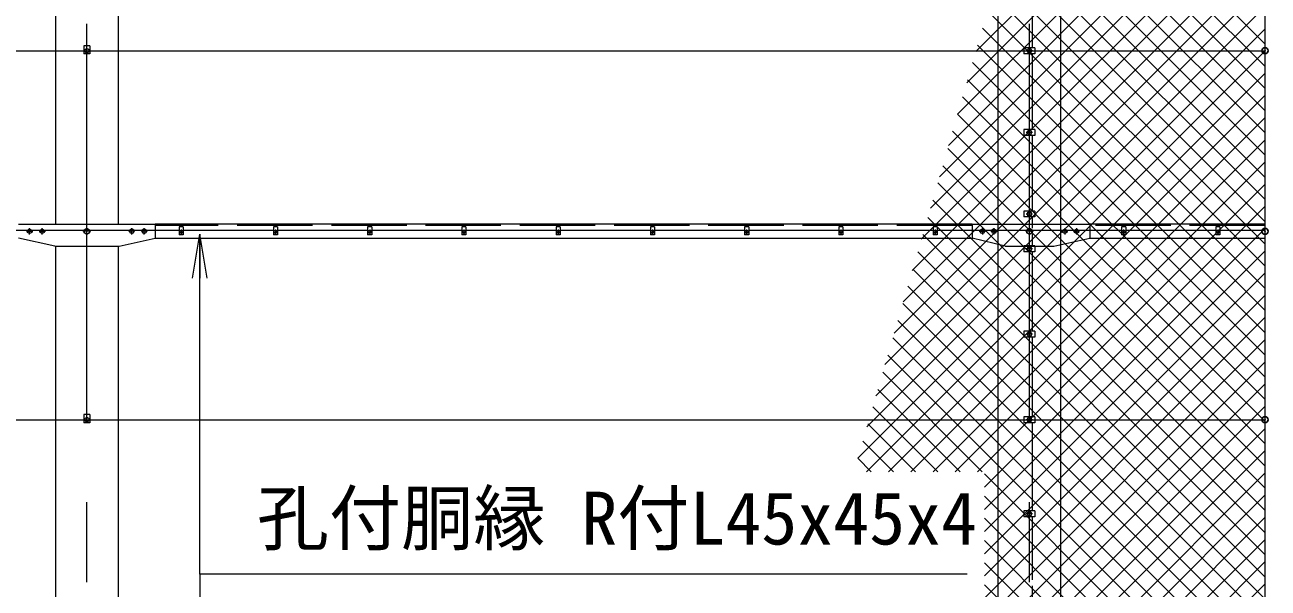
# Model space of a CAD drawing. Units: millimetres, scale not verified. Extents: x -14700 to 14700, y -10395 to 10395.
# Drawn here: x -7770 to -3812, y 611 to 2405 of the extents above; entities that cross this region are included whole.
import ezdxf
from ezdxf.enums import TextEntityAlignment as Align

# ---------------------------------------------------------------- set-up
doc = ezdxf.new("R2010")
doc.units = ezdxf.units.MM
doc.header["$LTSCALE"] = 40
doc.header["$PDMODE"] = 32
doc.header["$PDSIZE"] = 20
doc.linetypes.add('DASHED', pattern=[7.5, 6, -1.5])
doc.linetypes.add('USER1', pattern=[50.8, 31.75, -6.35, 6.35, -6.35])
for name, color, linetype, lineweight in [('0-0_D-BMK', 2, 'USER1', 13), ('0-2_D-STR-DIM', 7, 'Continuous', 13), ('0-4_D-STR1', 1, 'Continuous', 18), ('0-5_D-STR3', 3, 'Continuous', 13), ('0-6_0', 7, 'Continuous', 18), ('0-8_D-STR2', 7, 'Continuous', 13), ('0-9_D-STR-TXT', 7, 'Continuous', 13)]:
    doc.layers.add(name, color=color, linetype=linetype, lineweight=lineweight)
doc.layers.add('0-7_Defpoints', color=253, linetype='Continuous')
doc.styles.add('ＭＳ ゴシック', font='')
doc.styles.get('ＭＳ ゴシック').set_extended_font_data('MS Gothic')

# ---------------------------------------------------------------- blocks, each defined once
blk = doc.blocks.new('_Open')
at = {"layer": '0-6_0'}
blk.add_line((-40, 6.67), (0, 0), dxfattribs=at)
blk.add_lwpolyline([(-40, -6.67), (0, 0), (-40, 0)], dxfattribs=at)

msp = doc.modelspace()

# ---------------------------------------------------------------- linework, layer by layer
at = {"layer": '0-0_D-BMK'}
for p, q in [((-7572.27, -4957.26), (-7572.27, 5226.52)), ((-4572.27, -4957.26), (-4572.27, 5226.52)), ((-7582.27, 2322.74), (-7562.27, 2322.74)), ((-4562.27, 2322.74), (-4582.27, 2322.74)), ((-4562.27, 2062.74), (-4582.27, 2062.74)), ((-4562.27, 1802.74), (-4582.27, 1802.74)), ((-7764.77, 1747.74), (-7744.77, 1747.74)), ((-7754.77, 1737.74), (-7754.77, 1757.74)), ((-7724.77, 1747.74), (-7704.77, 1747.74)), ((-7714.77, 1737.74), (-7714.77, 1757.74)), ((-7559.52, 1747.74), (-7585.02, 1747.74)), ((-7419.77, 1747.74), (-7439.77, 1747.74)), ((-7429.77, 1737.74), (-7429.77, 1757.74)), ((-7379.77, 1747.74), (-7399.77, 1747.74)), ((-7389.77, 1737.74), (-7389.77, 1757.74)), ((-7279.71, 1746.24), (-7264.83, 1746.24)), ((-7272.27, 1753.68), (-7272.27, 1738.8)), ((-6979.71, 1746.24), (-6964.83, 1746.24)), ((-6972.27, 1753.68), (-6972.27, 1738.8)), ((-6679.71, 1746.24), (-6664.83, 1746.24)), ((-6672.27, 1753.68), (-6672.27, 1738.8)), ((-6379.71, 1746.24), (-6364.83, 1746.24)), ((-6372.27, 1753.68), (-6372.27, 1738.8)), ((-6079.71, 1746.24), (-6064.83, 1746.24)), ((-6072.27, 1753.68), (-6072.27, 1738.8)), ((-5779.71, 1746.24), (-5764.83, 1746.24)), ((-5772.27, 1753.68), (-5772.27, 1738.8)), ((-5479.71, 1746.24), (-5464.83, 1746.24)), ((-5472.27, 1753.68), (-5472.27, 1738.8)), ((-5179.71, 1746.24), (-5164.83, 1746.24)), ((-5172.27, 1753.68), (-5172.27, 1738.8)), ((-4879.71, 1746.24), (-4864.83, 1746.24)), ((-4872.27, 1753.68), (-4872.27, 1738.8)), ((-4731.96, 1747.74), (-4711.96, 1747.74)), ((-4721.96, 1757.74), (-4721.96, 1737.74)), ((-4695, 1747.74), (-4675, 1747.74)), ((-4685, 1757.74), (-4685, 1737.74)), ((-4559.52, 1747.74), (-4585.02, 1747.74)), ((-4449.53, 1747.74), (-4469.53, 1747.74)), ((-4459.53, 1757.74), (-4459.53, 1737.74)), ((-4412.58, 1747.74), (-4432.58, 1747.74)), ((-4422.58, 1757.74), (-4422.58, 1737.74)), ((-4279.71, 1746.24), (-4264.83, 1746.24)), ((-4272.27, 1753.68), (-4272.27, 1738.8)), ((-3979.71, 1746.24), (-3964.83, 1746.24)), ((-3972.27, 1753.68), (-3972.27, 1738.8)), ((-4562.27, 1691.74), (-4582.27, 1691.74)), ((-4562.27, 1419.74), (-4582.27, 1419.74)), ((-7582.27, 1147.74), (-7562.27, 1147.74)), ((-4562.27, 1147.74), (-4582.27, 1147.74)), ((-4562.27, 847.74), (-4582.27, 847.74))]:
    msp.add_line(p, q, dxfattribs=at)
at = {"layer": '0-2_D-STR-DIM'}
msp.add_line((-3822.27, 2872.09), (-3822.27, 573.39), dxfattribs=at)
at = {"layer": '0-4_D-STR1'}
for p, q in [((-7672.27, 4002.74), (-7672.27, 1770.74)), ((-7472.27, 1770.74), (-7472.27, 4002.74)), ((-4672.27, 3975.74), (-4672.27, -629.26)), ((-4472.27, -629.26), (-4472.27, 3975.74)), ((-4754.29, 1770.24), (-7354.77, 1770.24)), ((-3822.27, 1770.24), (-4379.77, 1770.24)), ((-4752.2, 1725.24), (-7354.77, 1725.24)), ((-3822.27, 1725.24), (-4382.07, 1725.24)), ((-7672.27, 1700.74), (-7672.27, -629.26)), ((-7472.27, -629.26), (-7472.27, 1700.74))]:
    msp.add_line(p, q, dxfattribs=at)
at = {"layer": '0-4_D-STR1', "linetype": 'DASHED'}
for p, q in [((-4754.29, 1766.24), (-7354.77, 1766.24)), ((-3822.27, 1766.24), (-4379.77, 1766.24))]:
    msp.add_line(p, q, dxfattribs=at)
at = {"layer": '0-5_D-STR3'}
for p, q in [((-4562.27, 2332.24), (-4562.27, 2600.74)), ((-10555.07, 2322.74), (-3822.27, 2322.74)), ((-7578.77, 2326.49), (-7572.27, 2330.24)), ((-7578.77, 2318.98), (-7578.77, 2326.49)), ((-7572.27, 2315.23), (-7578.77, 2318.98)), ((-7572.27, 2330.24), (-7565.77, 2326.49)), ((-7565.77, 2318.98), (-7572.27, 2315.23)), ((-7565.77, 2326.49), (-7565.77, 2318.98)), ((-4555.07, 2332.24), (-4589.47, 2332.24)), ((-4589.47, 2332.24), (-4589.47, 2313.24)), ((-4555.07, 2313.24), (-4589.47, 2313.24)), ((-4572.27, 2330.24), (-4578.77, 2326.49)), ((-4578.77, 2326.49), (-4578.77, 2318.98)), ((-4578.77, 2318.98), (-4572.27, 2315.23)), ((-4565.77, 2326.49), (-4572.27, 2330.24)), ((-4572.27, 2315.23), (-4565.77, 2318.98)), ((-4565.77, 2318.98), (-4565.77, 2326.49)), ((-4562.27, 2072.24), (-4562.27, 2313.24)), ((-4555.07, 2332.24), (-4555.07, 2313.24)), ((-4572.27, 2070.24), (-4578.77, 2066.49)), ((-4578.77, 2066.49), (-4578.77, 2058.98)), ((-4578.77, 2058.98), (-4572.27, 2055.23)), ((-4565.77, 2066.49), (-4572.27, 2070.24)), ((-4572.27, 2055.23), (-4565.77, 2058.98)), ((-4565.77, 2058.98), (-4565.77, 2066.49)), ((-4555.07, 2072.24), (-4555.07, 2053.24)), ((-4555.07, 2053.24), (-4589.47, 2053.24)), ((-4562.27, 1812.24), (-4562.27, 2053.24)), ((-4572.27, 1810.24), (-4578.77, 1806.49)), ((-4578.77, 1806.49), (-4578.77, 1798.98)), ((-4578.77, 1798.98), (-4572.27, 1795.23)), ((-4565.77, 1806.49), (-4572.27, 1810.24)), ((-4572.27, 1795.23), (-4565.77, 1798.98)), ((-4565.77, 1798.98), (-4565.77, 1806.49)), ((-4562.27, 1757.24), (-4562.27, 1793.24)), ((-7865.77, 1751.24), (-7278.77, 1751.24)), ((-7761.27, 1751.49), (-7754.77, 1755.24)), ((-7761.27, 1743.98), (-7761.27, 1751.49)), ((-7754.77, 1740.23), (-7761.27, 1743.98)), ((-7754.77, 1755.24), (-7748.27, 1751.49)), ((-7748.27, 1743.98), (-7754.77, 1740.23)), ((-7748.27, 1751.49), (-7748.27, 1743.98)), ((-7721.27, 1751.49), (-7714.77, 1755.24)), ((-7721.27, 1743.98), (-7721.27, 1751.49)), ((-7714.77, 1740.23), (-7721.27, 1743.98)), ((-7714.77, 1755.24), (-7708.27, 1751.49)), ((-7708.27, 1743.98), (-7714.77, 1740.23)), ((-7708.27, 1751.49), (-7708.27, 1743.98)), ((-7580.77, 1752.65), (-7572.27, 1757.55)), ((-7580.77, 1742.83), (-7580.77, 1752.65)), ((-7572.27, 1737.92), (-7580.77, 1742.83)), ((-7563.77, 1742.83), (-7572.27, 1737.92)), ((-7429.77, 1755.24), (-7436.27, 1751.49)), ((-7436.27, 1751.49), (-7436.27, 1743.98)), ((-7436.27, 1743.98), (-7429.77, 1740.23)), ((-7423.27, 1751.49), (-7429.77, 1755.24)), ((-7429.77, 1740.23), (-7423.27, 1743.98)), ((-7423.27, 1743.98), (-7423.27, 1751.49)), ((-7389.77, 1755.24), (-7396.27, 1751.49)), ((-7396.27, 1751.49), (-7396.27, 1743.98)), ((-7396.27, 1743.98), (-7389.77, 1740.23)), ((-7383.27, 1751.49), (-7389.77, 1755.24)), ((-7389.77, 1740.23), (-7383.27, 1743.98)), ((-7383.27, 1743.98), (-7383.27, 1751.49)), ((-7278.77, 1762.24), (-7278.77, 1736.24)), ((-7265.77, 1762.24), (-7278.77, 1762.24)), ((-7265.77, 1762.24), (-7265.77, 1736.24)), ((-7265.77, 1751.24), (-6978.77, 1751.24)), ((-6978.77, 1762.24), (-6978.77, 1736.24)), ((-6965.77, 1762.24), (-6978.77, 1762.24)), ((-6965.77, 1762.24), (-6965.77, 1736.24)), ((-6965.77, 1751.24), (-6678.77, 1751.24)), ((-6678.77, 1762.24), (-6678.77, 1736.24)), ((-6665.77, 1762.24), (-6678.77, 1762.24)), ((-6665.77, 1762.24), (-6665.77, 1736.24)), ((-6665.77, 1751.24), (-6378.77, 1751.24)), ((-6378.77, 1762.24), (-6378.77, 1736.24)), ((-6365.77, 1762.24), (-6378.77, 1762.24)), ((-6365.77, 1762.24), (-6365.77, 1736.24)), ((-6365.77, 1751.24), (-6078.77, 1751.24)), ((-6078.77, 1762.24), (-6078.77, 1736.24)), ((-6065.77, 1762.24), (-6078.77, 1762.24)), ((-6065.77, 1762.24), (-6065.77, 1736.24)), ((-6065.77, 1751.24), (-5778.77, 1751.24)), ((-5778.77, 1762.24), (-5778.77, 1736.24)), ((-5765.77, 1762.24), (-5778.77, 1762.24)), ((-5765.77, 1762.24), (-5765.77, 1736.24)), ((-5765.77, 1751.24), (-5478.77, 1751.24)), ((-5478.77, 1762.24), (-5478.77, 1736.24)), ((-5465.77, 1762.24), (-5478.77, 1762.24)), ((-5465.77, 1762.24), (-5465.77, 1736.24)), ((-5465.77, 1751.24), (-5178.77, 1751.24)), ((-5178.77, 1762.24), (-5178.77, 1736.24)), ((-5165.77, 1762.24), (-5178.77, 1762.24)), ((-5165.77, 1762.24), (-5165.77, 1736.24)), ((-5165.77, 1751.24), (-4878.77, 1751.24)), ((-4878.77, 1762.24), (-4878.77, 1736.24)), ((-4865.77, 1762.24), (-4878.77, 1762.24)), ((-4865.77, 1762.24), (-4865.77, 1736.24)), ((-4865.77, 1751.24), (-4278.77, 1751.24)), ((-4754.29, 1770.74), (-4379.77, 1770.74)), ((-4754.29, 1770.74), (-4754.29, 1725.74)), ((-4721.96, 1755.24), (-4728.46, 1751.49)), ((-4728.46, 1751.49), (-4728.46, 1743.98)), ((-4728.46, 1743.98), (-4721.96, 1740.23)), ((-4715.46, 1751.49), (-4721.96, 1755.24)), ((-4721.96, 1740.23), (-4715.46, 1743.98)), ((-4715.46, 1743.98), (-4715.46, 1751.49)), ((-4685, 1755.24), (-4691.5, 1751.49)), ((-4691.5, 1751.49), (-4691.5, 1743.98)), ((-4691.5, 1743.98), (-4685, 1740.23)), ((-4678.5, 1751.49), (-4685, 1755.24)), ((-4685, 1740.23), (-4678.5, 1743.98)), ((-4678.5, 1743.98), (-4678.5, 1751.49)), ((-4580.77, 1752.65), (-4572.27, 1757.55)), ((-4580.77, 1742.83), (-4580.77, 1752.65)), ((-4572.27, 1737.92), (-4580.77, 1742.83)), ((-4563.77, 1742.83), (-4572.27, 1737.92)), ((-4466.03, 1751.49), (-4459.53, 1755.24)), ((-4466.03, 1743.98), (-4466.03, 1751.49)), ((-4459.53, 1740.23), (-4466.03, 1743.98)), ((-4459.53, 1755.24), (-4453.03, 1751.49)), ((-4453.03, 1743.98), (-4459.53, 1740.23)), ((-4453.03, 1751.49), (-4453.03, 1743.98)), ((-4429.08, 1751.49), (-4422.58, 1755.24)), ((-4429.08, 1743.98), (-4429.08, 1751.49)), ((-4422.58, 1740.23), (-4429.08, 1743.98)), ((-4422.58, 1755.24), (-4416.08, 1751.49)), ((-4416.08, 1743.98), (-4422.58, 1740.23)), ((-4416.08, 1751.49), (-4416.08, 1743.98)), ((-4379.77, 1770.74), (-4379.77, 1725.74)), ((-4278.77, 1762.24), (-4278.77, 1736.24)), ((-4265.77, 1762.24), (-4278.77, 1762.24)), ((-4265.77, 1762.24), (-4265.77, 1736.24)), ((-4265.77, 1751.24), (-3978.77, 1751.24)), ((-3978.77, 1762.24), (-3978.77, 1736.24)), ((-3965.77, 1762.24), (-3978.77, 1762.24)), ((-3965.77, 1762.24), (-3965.77, 1736.24)), ((-3965.77, 1751.24), (-3822.26, 1751.24)), ((-7674.77, 1700.74), (-7789.77, 1725.74)), ((-7265.77, 1736.24), (-7278.77, 1736.24)), ((-6965.77, 1736.24), (-6978.77, 1736.24)), ((-6665.77, 1736.24), (-6678.77, 1736.24)), ((-6365.77, 1736.24), (-6378.77, 1736.24)), ((-6065.77, 1736.24), (-6078.77, 1736.24)), ((-5765.77, 1736.24), (-5778.77, 1736.24)), ((-5465.77, 1736.24), (-5478.77, 1736.24)), ((-5165.77, 1736.24), (-5178.77, 1736.24)), ((-4865.77, 1736.24), (-4878.77, 1736.24)), ((-4649.77, 1700.74), (-4754.29, 1725.74)), ((-4562.27, 1701.24), (-4562.27, 1738.24)), ((-4494.77, 1700.74), (-4379.77, 1725.74)), ((-4265.77, 1736.24), (-4278.77, 1736.24)), ((-3965.77, 1736.24), (-3978.77, 1736.24)), ((-4649.77, 1700.74), (-4494.77, 1700.74)), ((-4572.27, 1699.24), (-4578.77, 1695.49)), ((-4578.77, 1695.49), (-4578.77, 1687.98)), ((-4578.77, 1687.98), (-4572.27, 1684.23)), ((-4565.77, 1695.49), (-4572.27, 1699.24)), ((-4572.27, 1684.23), (-4565.77, 1687.98)), ((-4565.77, 1687.98), (-4565.77, 1695.49)), ((-4562.27, 1429.24), (-4562.27, 1682.24)), ((-4555.07, 1429.24), (-4589.47, 1429.24)), ((-4589.47, 1429.24), (-4589.47, 1410.24)), ((-4572.27, 1427.24), (-4578.77, 1423.49)), ((-4565.77, 1423.49), (-4572.27, 1427.24)), ((-4555.07, 1429.24), (-4555.07, 1410.24)), ((-4555.07, 1410.24), (-4589.47, 1410.24)), ((-4578.77, 1423.49), (-4578.77, 1415.98)), ((-4578.77, 1415.98), (-4572.27, 1412.23)), ((-4572.27, 1412.23), (-4565.77, 1415.98)), ((-4565.77, 1415.98), (-4565.77, 1423.49)), ((-4562.27, 1157.24), (-4562.27, 1410.24)), ((-10555.07, 1147.74), (-3822.27, 1147.74)), ((-7578.77, 1151.49), (-7572.27, 1155.24)), ((-7578.77, 1143.98), (-7578.77, 1151.49)), ((-7572.27, 1155.24), (-7565.77, 1151.49)), ((-7565.77, 1151.49), (-7565.77, 1143.98)), ((-4555.07, 1157.24), (-4589.47, 1157.24)), ((-4589.47, 1157.24), (-4589.47, 1138.24)), ((-4572.27, 1155.24), (-4578.77, 1151.49)), ((-4578.77, 1151.49), (-4578.77, 1143.98)), ((-4565.77, 1151.49), (-4572.27, 1155.24)), ((-4565.77, 1143.98), (-4565.77, 1151.49)), ((-4555.07, 1157.24), (-4555.07, 1138.24)), ((-7572.27, 1140.23), (-7578.77, 1143.98)), ((-7565.77, 1143.98), (-7572.27, 1140.23)), ((-4555.07, 1138.24), (-4589.47, 1138.24)), ((-4578.77, 1143.98), (-4572.27, 1140.23)), ((-4572.27, 1140.23), (-4565.77, 1143.98)), ((-4562.27, 857.24), (-4562.27, 1138.24)), ((-4555.07, 857.24), (-4589.47, 857.24)), ((-4589.47, 857.24), (-4589.47, 838.24)), ((-4555.07, 838.24), (-4589.47, 838.24)), ((-4572.27, 855.24), (-4578.77, 851.49)), ((-4578.77, 851.49), (-4578.77, 843.98)), ((-4578.77, 843.98), (-4572.27, 840.23)), ((-4565.77, 851.49), (-4572.27, 855.24)), ((-4572.27, 840.23), (-4565.77, 843.98)), ((-4565.77, 843.98), (-4565.77, 851.49)), ((-4562.27, 637.24), (-4562.27, 838.24)), ((-4555.07, 857.24), (-4555.07, 838.24)), ((-4562.27, 557.24), (-4562.27, 618.24))]:
    msp.add_line(p, q, dxfattribs=at)
for points in [[(-7562.77, 2338.74), (-7562.77, 2312.74), (-7581.77, 2312.74)], [(-7562.77, 2338.74), (-7581.77, 2338.74), (-7581.77, 2312.74)], [(-4555.07, 2072.24), (-4589.47, 2072.24), (-4589.47, 2053.24)], [(-4555.07, 1812.24), (-4555.07, 1793.24), (-4589.47, 1793.24)], [(-4555.07, 1812.24), (-4589.47, 1812.24), (-4589.47, 1793.24)], [(-7789.77, 1770.74), (-7354.77, 1770.74), (-7354.77, 1725.74)], [(-7572.27, 1757.55), (-7563.77, 1752.65), (-7563.77, 1742.83)], [(-4572.27, 1757.55), (-4563.77, 1752.65), (-4563.77, 1742.83)], [(-7674.77, 1700.74), (-7469.77, 1700.74), (-7354.77, 1725.74)], [(-4555.07, 1701.24), (-4555.07, 1682.24), (-4589.47, 1682.24)], [(-4555.07, 1701.24), (-4589.47, 1701.24), (-4589.47, 1682.24)], [(-7562.77, 1163.74), (-7562.77, 1137.74), (-7581.77, 1137.74)], [(-7562.77, 1163.74), (-7581.77, 1163.74), (-7581.77, 1137.74)]]:
    msp.add_lwpolyline(points, dxfattribs=at)
for centre, radius in [((-7572.27, 2322.74), 6.25), ((-4572.27, 2322.74), 6.25), ((-4572.27, 2062.74), 6.25), ((-4572.27, 1802.74), 6.25), ((-7754.77, 1747.74), 6.25), ((-7714.77, 1747.74), 6.25), ((-7572.27, 1747.74), 8.25), ((-7429.77, 1747.74), 6.25), ((-7389.77, 1747.74), 6.25), ((-7272.27, 1746.24), 5.25), ((-6972.27, 1746.24), 5.25), ((-6672.27, 1746.24), 5.25), ((-6372.27, 1746.24), 5.25), ((-6072.27, 1746.24), 5.25), ((-5772.27, 1746.24), 5.25), ((-5472.27, 1746.24), 5.25), ((-5172.27, 1746.24), 5.25), ((-4872.27, 1746.24), 5.25), ((-4721.96, 1747.74), 6.25), ((-4685, 1747.74), 6.25), ((-4572.27, 1747.74), 8.25), ((-4459.53, 1747.74), 6.25), ((-4422.58, 1747.74), 6.25), ((-4272.27, 1746.24), 5.25), ((-3972.27, 1746.24), 5.25), ((-4572.27, 1691.74), 6.25), ((-4572.27, 1419.74), 6.25), ((-7572.27, 1147.74), 6.25), ((-4572.27, 1147.74), 6.25), ((-4572.27, 847.74), 6.25)]:
    msp.add_circle(centre, radius, dxfattribs=at)
at = {"layer": '0-7_Defpoints'}
for p in [(-3822.27, 2322.74), (-3822.27, 1747.74), (-3822.27, 1147.74)]:
    msp.add_point(p, dxfattribs=at)
at = {"layer": '0-8_D-STR2'}
for p, q in [((-4742.86, 2319.86), (-3822.27, 3240.45)), ((-4771.76, 2220.24), (-3822.27, 3169.74)), ((-4800.67, 2120.63), (-3822.27, 3099.03)), ((-3822.27, 2344.63), (-4530.23, 3052.6)), ((-4829.57, 2021.01), (-3822.27, 3028.32)), ((-3822.27, 2273.92), (-4546.14, 2997.79)), ((-4858.48, 1921.39), (-3822.27, 2957.61)), ((-3822.27, 2203.21), (-4562.04, 2942.99)), ((-4887.39, 1821.78), (-3833.12, 2876.04)), ((-3822.27, 2132.5), (-4577.95, 2888.18)), ((-4916.29, 1722.16), (-3822.27, 2816.19)), ((-3822.27, 2061.79), (-4593.85, 2833.37)), ((-3822.27, 1991.08), (-4609.75, 2778.56)), ((-4945.2, 1622.54), (-3822.27, 2745.47)), ((-3822.27, 1920.37), (-4625.66, 2723.76)), ((-4974.1, 1522.93), (-3822.27, 2674.76)), ((-3822.27, 1849.66), (-4641.56, 2668.95)), ((-3822.27, 1778.95), (-4657.46, 2614.14)), ((-5003.01, 1423.31), (-3822.27, 2604.05)), ((-5031.92, 1323.69), (-3822.27, 2533.34)), ((-3822.27, 1708.24), (-4673.37, 2559.34)), ((-3822.27, 1637.53), (-4689.27, 2504.53)), ((-5060.82, 1224.08), (-3822.27, 2462.63)), ((-3822.27, 1566.82), (-4705.17, 2449.72)), ((-5089.73, 1124.46), (-3822.27, 2391.92)), ((-3822.27, 1496.1), (-4721.08, 2394.91)), ((-3822.27, 1425.39), (-4736.98, 2340.11)), ((-5118.64, 1024.84), (-3822.27, 2321.21)), ((-3822.27, 1354.68), (-4752.88, 2285.3)), ((-5090.94, 981.82), (-3822.27, 2250.5)), ((-3822.27, 1283.97), (-4768.79, 2230.49)), ((-5020.23, 981.82), (-3822.27, 2179.79)), ((-3822.27, 1213.26), (-4784.69, 2175.69)), ((-4949.52, 981.82), (-3822.27, 2109.08)), ((-3822.27, 1142.55), (-4800.59, 2120.88)), ((-3822.27, 1071.84), (-4816.5, 2066.07)), ((-4878.81, 981.82), (-3822.27, 2038.37)), ((-3822.27, 1001.13), (-4832.4, 2011.26)), ((-3822.27, 930.42), (-4848.31, 1956.46)), ((-4808.1, 981.82), (-3822.27, 1967.66)), ((-3822.27, 859.71), (-4864.21, 1901.65)), ((-4737.39, 981.82), (-3822.27, 1896.95)), ((-3822.27, 789), (-4880.11, 1846.84)), ((-4715.59, 932.91), (-3822.27, 1826.24)), ((-3822.27, 718.29), (-4896.02, 1792.04)), ((-4715.59, 862.2), (-3822.27, 1755.53)), ((-3822.27, 647.58), (-4911.92, 1737.23)), ((-3822.27, 576.87), (-4927.82, 1682.42)), ((-4715.59, 791.49), (-3822.27, 1684.81)), ((-3852.75, 536.64), (-4943.73, 1627.62)), ((-4715.59, 720.78), (-3822.27, 1614.1)), ((-3822.27, 435.44), (-4959.63, 1572.81)), ((-3822.27, 364.73), (-4975.53, 1518)), ((-4715.59, 650.07), (-3822.27, 1543.39)), ((-5465.51, -170.56), (-3822.27, 1472.68)), ((-3822.27, 294.02), (-4991.44, 1463.19)), ((-5494.41, -270.18), (-3822.27, 1401.97)), ((-3822.27, 223.31), (-5007.34, 1408.39)), ((-3822.27, 152.6), (-5023.24, 1353.58)), ((-5523.32, -369.79), (-3822.27, 1331.26)), ((-4722.2, 981.82), (-5039.15, 1298.77)), ((-5552.23, -469.41), (-3822.27, 1260.55)), ((-4792.91, 981.82), (-5055.05, 1243.97)), ((-5581.13, -569.03), (-3822.27, 1189.84)), ((-4863.62, 981.82), (-5070.96, 1189.16)), ((-5610.04, -668.64), (-3822.27, 1119.13)), ((-4934.33, 981.82), (-5086.86, 1134.35)), ((-5005.04, 981.82), (-5102.76, 1079.54)), ((-5638.94, -768.26), (-3822.27, 1048.42)), ((-5075.75, 981.82), (-5118.67, 1024.74)), ((-5667.85, -867.88), (-3822.27, 977.71)), ((-3822.27, 81.89), (-4715.59, 975.22)), ((-5696.76, -967.49), (-3822.27, 907)), ((-3822.27, 11.18), (-4715.59, 904.51)), ((-5725.66, -1067.11), (-3822.27, 836.29)), ((-3822.27, -59.53), (-4715.59, 833.8)), ((-5754.57, -1166.73), (-3822.27, 765.58)), ((-3822.27, -130.24), (-4715.59, 763.09)), ((-5783.48, -1266.34), (-3822.27, 694.86)), ((-3822.27, -200.95), (-4715.59, 692.37)), ((-5812.38, -1365.96), (-3822.27, 624.15)), ((-3822.27, -271.66), (-4715.59, 621.66))]:
    msp.add_line(p, q, dxfattribs=at)
at = {"layer": '0-9_D-STR-TXT'}
msp.add_line((-7213.17, 655.61), (-7213.17, 1736.67), dxfattribs=at)
msp.add_lwpolyline([(-4770.59, 655.61), (-7213.17, 655.61), (-7213.17, -627.76)], dxfattribs=at)

# ---------------------------------------------------------------- block references
at = {"layer": '0-9_D-STR-TXT', "xscale": 3.5, "yscale": 3.5, "rotation": 90}
msp.add_blockref('_Open', (-7213.17, 1738.67), dxfattribs=at)

# ---------------------------------------------------------------- texts
at = {"layer": '0-9_D-STR-TXT', "style": 'ＭＳ ゴシック'}
msp.add_text('孔付胴縁 R付L45x45x4', height=168.3, dxfattribs=at).set_placement((-7031.38, 699.66), align=Align.BOTTOM_LEFT)

doc.saveas('drawing.dxf')
